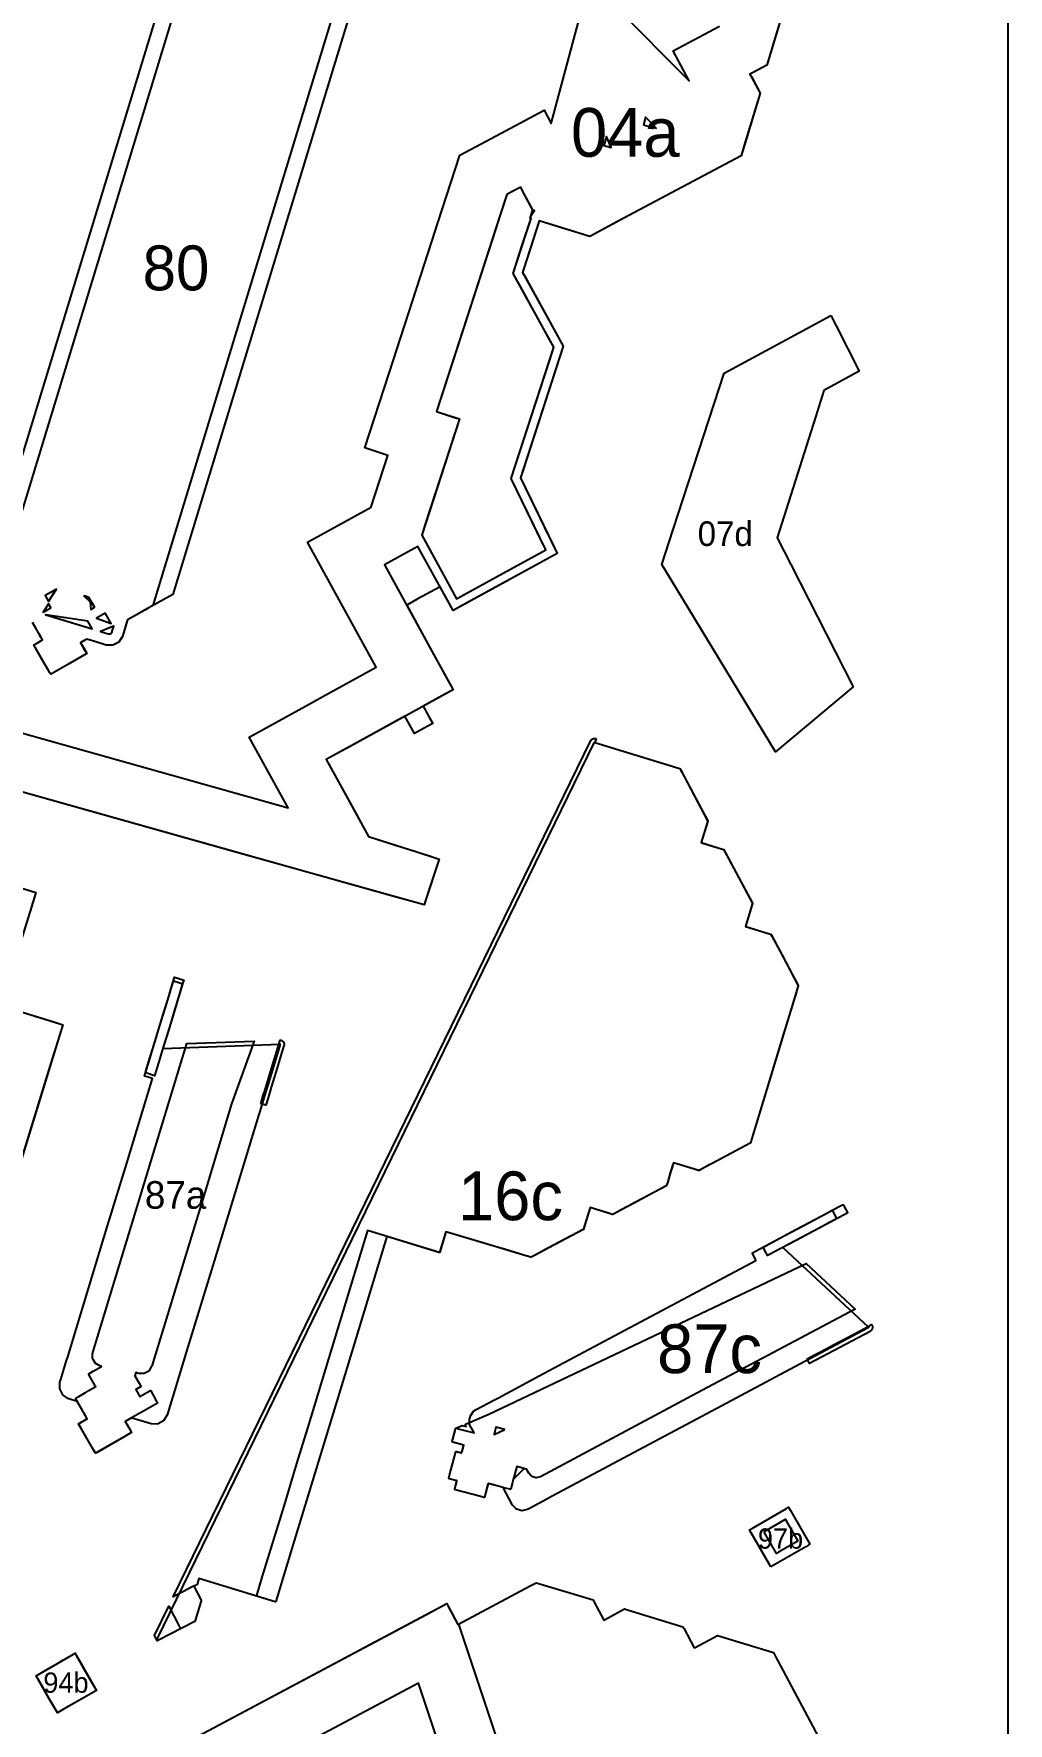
# Model space of a CAD drawing. Header units: millimetres. Extents: x 0 to 500, y 0 to 700.
# Drawn here: x 379.8 to 500, y 188.8 to 397 of the extents above; entities that cross this region are included whole.
import ezdxf
from ezdxf.enums import TextEntityAlignment as Align

# ---------------------------------------------------------------- set-up
doc = ezdxf.new("R2010")
doc.units = ezdxf.units.MM
for name, color, linetype in [('CORTE', 1, 'Continuous'), ('GRABADO', 5, 'Continuous'), ('HOJA', 8, 'Continuous')]:
    doc.layers.add(name, color=color, linetype=linetype)

msp = doc.modelspace()

# ---------------------------------------------------------------- linework, layer by layer
at = {"layer": 'CORTE'}
for points in [[(377.16, 340.92), (397.74, 408.45)], [(367.76, 313.83), (411.18, 301.65), (410.33, 303.2), (406.39, 310.37), (413.34, 314.19), (415.46, 315.35), (422.04, 318.97), (413.57, 334.38), (421.43, 338.69), (421.45, 338.75), (423.5, 345.08), (420.66, 346), (423.64, 355.2), (428.95, 371.56), (429.66, 373.74), (432.37, 382.1), (435.62, 383.83), (442.75, 387.63), (443.62, 386), (448.82, 405.31)], [(472.67, 401.19), (470.68, 394.65), (470.23, 393.18), (468.47, 392.24), (468.15, 392.07), (468.35, 391.7), (469.4, 389.72), (467.48, 383.43), (467.05, 382.01), (451.81, 373.89), (448.41, 372.07), (443.23, 373.65), (442.16, 373.98), (440.8, 369.78), (440.1, 367.63), (441.78, 364.59), (445.11, 358.54), (441.61, 347.76), (439.84, 342.3), (442.81, 336.21), (444.37, 333.01), (435.89, 328.36), (431.53, 325.97), (429.92, 328.9), (427.12, 327.36), (425.81, 326.64), (428.72, 321.34), (431.54, 316.2), (430.53, 315.64), (427.85, 314.17), (428.59, 312.82), (429.02, 312.05), (428.33, 311.68), (426.77, 310.82), (425.95, 312.3), (425.6, 312.94), (420.53, 310.16), (415.89, 307.61), (419.07, 301.81), (421.1, 298.11), (424.44, 297.05), (426.81, 296.29), (429.81, 295.33), (428.6, 291.6), (427.97, 289.67), (404.59, 296.23), (358.86, 309.06)], [(419.49, 401.82), (417.56, 395.47), (396.98, 327.93), (393.94, 326.25), (393.53, 326.02), (391.37, 324.82), (391.25, 324.42), (390.75, 322.77), (390.55, 322.44), (390.31, 322.07), (389.93, 321.87), (389.58, 321.68), (389.14, 321.7), (388.76, 321.71), (387.47, 322.1), (386.36, 322.44), (386.08, 322.28), (385.64, 322.03), (385.58, 321.99), (386.01, 321.25), (386.16, 321), (386.35, 320.65), (384, 319.3), (382.09, 318.2), (382.01, 318.15), (381.91, 318.1), (381.81, 318.28), (381.64, 318.56), (380.93, 319.81), (379.83, 321.72), (380.36, 322.03), (380.9, 322.34), (380.71, 322.68), (380.45, 323.13), (380.03, 323.86), (379.67, 324.48)], [(451.65, 400.3), (460.66, 391.23), (458.68, 394.96), (464.38, 397.99)], [(371.3, 293.9), (380.06, 291.2), (379.89, 290.64), (379.89, 290.64), (375.77, 277.26), (383.05, 275.02), (383.39, 274.91), (382.82, 273.05), (367.44, 223.16)], [(398.21, 186.22), (428.84, 202.54), (430.75, 203.56), (430.88, 203.32), (430.89, 203.3), (432.12, 200.98), (441.06, 205.74), (441.8, 206.14), (442.34, 205.97), (448.79, 204.01), (448.91, 203.8), (450.11, 201.53), (450.22, 201.58), (452.69, 202.9), (453.17, 202.76), (459.88, 200.71), (459.99, 200.52), (461.27, 198.1), (461.37, 198.15), (464.15, 199.63), (464.56, 199.51), (471.05, 197.53), (471.31, 197.04), (471.31, 197.04), (471.35, 196.97), (471.35, 196.96), (471.59, 196.52), (480.58, 179.64)], [(444.8, 141.2), (427.25, 193.76), (406.48, 182.69)]]:
    msp.add_lwpolyline(points, dxfattribs=at)
for points in [[(455, 385.83), (455.88, 385.59), (455.92, 385.58), (456.59, 385.4), (455.25, 386.75), (455, 385.83)], [(450.14, 383.28), (451.04, 383.03), (450.44, 384.39), (450.14, 383.28)], [(441.47, 375.16), (439.98, 377.95), (439.87, 378.16), (439.39, 377.91), (438.15, 377.25), (437.17, 374.23), (436.79, 373.06), (433.95, 364.29), (429.48, 350.5), (430.78, 350.07), (432.32, 349.58), (430.05, 342.59), (427.66, 335.23), (429.89, 331.18), (431.96, 327.42), (437.64, 330.54), (442.97, 333.46), (440.78, 337.94), (438.7, 342.22), (441.25, 350.09), (443.95, 358.43), (441.38, 363.1), (438.95, 367.52), (440.03, 370.85), (441.15, 374.3), (441.05, 374.34), (441.1, 374.51), (441.58, 375.25), (441.51, 375.27), (441.47, 375.16)], [(478.12, 362.34), (478.78, 361.05), (481.63, 355.47), (480.78, 355), (477.24, 353.09), (476.21, 349.81), (471.52, 334.92), (473.2, 331.63), (480.89, 316.55), (473.07, 310.03), (471.28, 308.54), (459.82, 327.44), (457.28, 331.64), (458.68, 335.93), (464.97, 355.2), (475.69, 361.02), (478.12, 362.34)], [(381.65, 327.09), (382.6, 328.58), (382.61, 328.59), (381.32, 327.85), (381.24, 327.81), (381.65, 327.09)], [(386.86, 326.1), (387.32, 326.36), (387.3, 326.41), (386.62, 327.58), (386.38, 327.65), (386.05, 327.75), (386.79, 327.04), (386.86, 326.1)], [(380.98, 325.75), (381.94, 326.3), (381.9, 326.36), (381.65, 326.8), (380.98, 325.75)], [(387.03, 323.7), (386.48, 324.65), (381.26, 325.45), (381.35, 325.43), (387.03, 323.7)], [(389.36, 324.38), (388.67, 325.58), (388.64, 325.63), (387.54, 325), (389.26, 324.41), (389.36, 324.38)], [(389.26, 323.09), (389.33, 323.13), (389.33, 323.13), (389.47, 323.35), (389.49, 323.41), (389.68, 324.03), (389.66, 324.03), (388.06, 323.38), (388.99, 323.1), (389.01, 323.1), (389.26, 323.09)], [(399.57, 205.71), (400.45, 203.99), (400.47, 203.95), (400.47, 203.94), (400.48, 203.93), (400.48, 203.93), (400.48, 203.91), (400.48, 203.9), (400.48, 203.9), (400.48, 203.89), (399.74, 201.46), (399.72, 201.41), (399.72, 201.4), (399.71, 201.39), (399.71, 201.39), (399.7, 201.38), (399.7, 201.38), (399.69, 201.37), (399.69, 201.37), (399.68, 201.36), (395.21, 199.07), (395.17, 199.05), (395.11, 199.01), (395.1, 199.01), (395.1, 199.01), (395.09, 199.01), (395.08, 199.01), (395.07, 199.01), (395.06, 199.01), (395.06, 199.01), (395.05, 199.01), (395.04, 199.01), (395.04, 199.01), (395.03, 199.02), (395.03, 199.02), (395.02, 199.03), (395.02, 199.04), (395.01, 199.04), (395.01, 199.05), (395, 199.05), (395, 199.06), (395, 199.07), (395, 199.08), (395, 199.09), (395, 199.09), (395, 199.1), (395, 199.11), (395.01, 199.11), (448.92, 309.65), (448.92, 309.66), (448.93, 309.66), (448.93, 309.67), (448.94, 309.67), (448.94, 309.68), (448.95, 309.68), (448.96, 309.69), (448.97, 309.69), (448.98, 309.69), (448.99, 309.69), (449, 309.69), (449, 309.69), (449, 309.69), (459.2, 306.58), (459.48, 306.5), (459.49, 306.49), (459.5, 306.49), (459.5, 306.49), (459.5, 306.49), (459.51, 306.48), (459.52, 306.47), (459.52, 306.46), (459.62, 306.29), (462.93, 300.06), (462.94, 300.06), (462.94, 300.05), (462.94, 300.04), (462.94, 300.03), (462.94, 300.02), (462.94, 300.01), (462.94, 300.01), (462.92, 299.93), (462.13, 297.35), (464.89, 296.51), (464.9, 296.51), (464.91, 296.5), (464.91, 296.5), (464.92, 296.49), (464.93, 296.48), (464.93, 296.48), (464.93, 296.47), (465.02, 296.32), (468.44, 289.89), (468.45, 289.89), (468.45, 289.88), (468.45, 289.87), (468.45, 289.86), (468.45, 289.86), (468.45, 289.85), (468.45, 289.84), (468.43, 289.77), (467.59, 287.03), (470.68, 286.09), (470.69, 286.09), (470.7, 286.09), (470.71, 286.08), (470.72, 286.07), (470.72, 286.06), (470.73, 286.06), (470.73, 286.06), (470.8, 285.93), (474.09, 279.74), (474.1, 279.74), (474.1, 279.73), (474.1, 279.72), (474.1, 279.7), (474.1, 279.69), (474.1, 279.69), (474.04, 279.51), (474.04, 279.51), (474.03, 279.48), (474.03, 279.48), (473.98, 279.3), (468.21, 260.36), (468.2, 260.35), (468.2, 260.34), (468.2, 260.34), (468.19, 260.33), (468.19, 260.32), (468.18, 260.32), (468.17, 260.31), (462.87, 257.49), (461.99, 257.02), (461.86, 256.95), (461.86, 256.95), (461.85, 256.94), (461.83, 256.94), (461.82, 256.94), (461.81, 256.94), (461.81, 256.94), (461.8, 256.94), (461.73, 256.97), (458.71, 257.89), (458.23, 256.32), (458, 255.55), (457.86, 255.08), (457.86, 255.08), (457.85, 255.07), (457.85, 255.06), (457.84, 255.06), (457.84, 255.05), (457.83, 255.05), (457.83, 255.04), (457.82, 255.04), (453.24, 252.6), (453.14, 252.55), (452.19, 252.04), (451.24, 251.53), (451.24, 251.53), (451.23, 251.53), (451.22, 251.53), (451.21, 251.52), (451.21, 251.52), (451.2, 251.52), (451.19, 251.53), (451.19, 251.53), (450.72, 251.67), (448.42, 252.37), (447.76, 250.18), (447.61, 249.71), (447.61, 249.71), (447.61, 249.7), (447.6, 249.69), (447.6, 249.69), (447.59, 249.68), (447.59, 249.68), (447.58, 249.67), (447.58, 249.67), (442.53, 246.98), (442.48, 246.96), (441.43, 246.39), (441.18, 246.26), (441.18, 246.26), (441.17, 246.26), (441.16, 246.25), (441.15, 246.25), (441.14, 246.25), (441.14, 246.25), (441.13, 246.25), (441.13, 246.25), (440.38, 246.48), (437.78, 247.25), (436.01, 247.78), (431.22, 249.21), (430.64, 249.38), (430.63, 249.33), (429.89, 246.89), (429.88, 246.89), (429.88, 246.88), (429.88, 246.87), (429.87, 246.87), (429.87, 246.86), (429.86, 246.86), (429.85, 246.85), (429.85, 246.85), (429.84, 246.85), (429.84, 246.84), (429.83, 246.84), (429.82, 246.84), (429.81, 246.84), (429.81, 246.84), (429.8, 246.84), (429.79, 246.84), (423.38, 248.8), (417.48, 229.45), (411.66, 210.34), (410.59, 206.82), (409.67, 203.82), (409.67, 203.82), (409.67, 203.81), (409.66, 203.8), (409.66, 203.8), (409.65, 203.79), (409.65, 203.79), (409.64, 203.78), (409.63, 203.78), (409.63, 203.78), (409.62, 203.77), (409.61, 203.77), (409.61, 203.77), (409.6, 203.77), (409.59, 203.77), (409.58, 203.77), (409.58, 203.77), (400.17, 206.64), (399.96, 205.93), (399.95, 205.93), (399.95, 205.92), (399.95, 205.91), (399.94, 205.91), (399.94, 205.9), (399.93, 205.9), (399.92, 205.89), (399.92, 205.89), (399.57, 205.71)], [(391.1, 225.99), (391.29, 225.67), (391.55, 225.22), (391.87, 224.65), (390.97, 224.13), (387.54, 222.16), (387.51, 222.14), (387.43, 222.1), (387.37, 222.21), (387.08, 222.71), (385.79, 224.95), (385.35, 225.72), (386.26, 226.24), (386.42, 226.34), (386.05, 227), (385.97, 227.13), (385.84, 227.35), (385.19, 228.48), (385.17, 228.49), (384.16, 228.79), (384.12, 228.82), (383.43, 229.25), (383.41, 229.3), (383.03, 230.02), (383.03, 230.08), (383.05, 230.88), (383.09, 230.98), (383.15, 231.17), (383.82, 233.4), (384, 233.99), (385.62, 239.28), (388.89, 250.01), (391.28, 257.86), (394.46, 268.29), (393.8, 268.49), (393.47, 268.59), (393.78, 269.59), (394.19, 270.96), (394.78, 272.87), (395.33, 274.68), (396.01, 276.92), (396.46, 278.39), (397.01, 280.2), (397.18, 280.76), (397.85, 280.56), (398.31, 280.42), (398.14, 279.85), (397.59, 278.05), (397.14, 276.58), (396.46, 274.33), (395.9, 272.53), (395.74, 271.99), (410.21, 272.5), (409.91, 271.54), (409.37, 269.75), (408.68, 267.48), (408.23, 266.03), (407.68, 264.21), (407.53, 263.73), (402.06, 245.76), (401.9, 245.25), (398.84, 235.19), (397.22, 229.9), (396.36, 227.08), (396.27, 226.77), (396.24, 226.73), (395.83, 226.07), (395.15, 225.71), (395.1, 225.68), (394.33, 225.71), (394.28, 225.71), (391.97, 226.41), (391.88, 226.44), (391.88, 226.44), (391.1, 225.99)], [(479.57, 252.72), (479.58, 252.72), (479.59, 252.73), (479.59, 252.73), (479.61, 252.73), (479.62, 252.73), (479.62, 252.73), (479.63, 252.73), (479.63, 252.73), (479.64, 252.72), (479.65, 252.72), (479.66, 252.71), (479.66, 252.71), (479.66, 252.7), (479.67, 252.7), (479.67, 252.69), (479.86, 252.35), (480.16, 251.78), (480.16, 251.77), (480.16, 251.77), (480.18, 251.71), (480.13, 251.68), (479.69, 251.45), (478.01, 250.55), (476.67, 249.84), (474.58, 248.72), (472.93, 247.85), (472.22, 247.47), (482.74, 237.67), (482.74, 237.67), (482.74, 237.67), (482.75, 237.66), (482.75, 237.65), (482.76, 237.64), (482.76, 237.64), (482.76, 237.63), (482.76, 237.62), (482.76, 237.61), (482.75, 237.6), (482.75, 237.59), (482.75, 237.58), (482.74, 237.57), (482.73, 237.56), (482.72, 237.56), (482.72, 237.56), (474.92, 233.4), (474.92, 233.4), (462.23, 226.64), (458.26, 224.52), (448.76, 219.46), (443.76, 216.79), (443.17, 216.48), (441.02, 215.33), (440.71, 215.17), (440.71, 215.17), (440.7, 215.17), (440.66, 215.16), (440.03, 215.01), (440.02, 215.01), (440.01, 215.01), (440, 215.01), (439.38, 215.2), (439.34, 215.21), (439.34, 215.21), (439.33, 215.22), (439.32, 215.22), (439.32, 215.23), (439.31, 215.23), (438.87, 215.71), (438.84, 215.73), (438.84, 215.74), (438.78, 215.85), (437.7, 217.88), (436.08, 218.31), (435.85, 218.37), (435.8, 218.18), (435.4, 216.7), (435.4, 216.7), (435.4, 216.7), (435.39, 216.69), (435.39, 216.68), (435.38, 216.67), (435.37, 216.67), (435.37, 216.66), (435.36, 216.66), (435.35, 216.65), (435.34, 216.65), (435.32, 216.65), (435.32, 216.65), (435.31, 216.65), (434.78, 216.8), (431.8, 217.6), (431.79, 217.6), (431.78, 217.6), (431.78, 217.61), (431.77, 217.61), (431.76, 217.61), (431.75, 217.62), (431.75, 217.63), (431.74, 217.64), (431.74, 217.66), (431.73, 217.67), (431.73, 217.68), (431.74, 217.68), (431.74, 217.69), (431.74, 217.7), (431.99, 218.61), (432.01, 218.7), (431.93, 218.72), (431.08, 218.95), (431.06, 218.95), (431.05, 218.95), (431.05, 218.96), (431.04, 218.96), (431.04, 218.96), (431.03, 218.97), (431.02, 218.98), (431.02, 218.99), (431.01, 219), (431.01, 219), (431.01, 219.01), (431.01, 219.03), (431.01, 219.04), (431.01, 219.04), (431.19, 219.73), (431.87, 222.25), (431.87, 222.26), (431.88, 222.27), (431.88, 222.27), (431.89, 222.28), (431.9, 222.29), (431.91, 222.29), (431.91, 222.3), (431.92, 222.3), (431.93, 222.3), (431.95, 222.3), (431.95, 222.3), (431.96, 222.3), (432.11, 222.26), (432.59, 222.13), (432.64, 222.3), (432.85, 223.09), (431.73, 223.39), (431.47, 223.46), (431.47, 223.46), (431.46, 223.47), (431.45, 223.47), (431.44, 223.48), (431.44, 223.49), (431.43, 223.49), (431.43, 223.5), (431.42, 223.51), (431.42, 223.53), (431.42, 223.54), (431.42, 223.54), (431.42, 223.55), (431.77, 224.85), (431.85, 225.13), (431.85, 225.13), (431.85, 225.14), (431.86, 225.15), (431.87, 225.16), (431.87, 225.17), (431.88, 225.17), (431.89, 225.17), (431.9, 225.18), (431.91, 225.18), (431.92, 225.18), (431.94, 225.18), (432.34, 225.07), (434.12, 224.59), (433.56, 225.64), (433.56, 225.65), (433.55, 225.66), (433.55, 225.67), (433.55, 225.68), (433.55, 225.71), (433.56, 226.24), (433.56, 226.25), (433.56, 226.25), (433.56, 226.26), (433.57, 226.29), (433.73, 226.8), (433.73, 226.8), (433.73, 226.81), (433.73, 226.81), (433.75, 226.84), (434.04, 227.28), (434.04, 227.29), (434.05, 227.29), (434.06, 227.3), (434.06, 227.3), (434.07, 227.31), (434.17, 227.36), (434.39, 227.48), (436.55, 228.63), (437.13, 228.94), (442.16, 231.62), (451.41, 236.55), (468.89, 245.87), (468.81, 246.02), (468.44, 246.71), (468.44, 246.71), (468.44, 246.72), (468.44, 246.73), (468.44, 246.74), (468.44, 246.74), (468.44, 246.75), (468.44, 246.76), (468.44, 246.77), (468.44, 246.77), (468.44, 246.78), (468.45, 246.78), (468.45, 246.79), (468.46, 246.8), (468.47, 246.81), (468.47, 246.81), (469.35, 247.28), (470.59, 247.94), (472.37, 248.89), (474.02, 249.77), (476.11, 250.88), (477.45, 251.59), (479.14, 252.49), (479.57, 252.72)], [(437.93, 225.01), (436.82, 225.31), (436.58, 224.41), (437.93, 225.01)], [(440.3, 220.2), (439.38, 220.44), (439.14, 219.57), (439.14, 219.56), (438.95, 218.85), (440.3, 220.2)], [(470.73, 208.1), (470.55, 208.4), (468.31, 212.3), (468.1, 212.67), (468.53, 212.91), (472.64, 215.28), (472.91, 215.44), (472.96, 215.35), (473.01, 215.26), (473.13, 215.05), (473.3, 214.75), (475.54, 210.87), (475.02, 210.57), (470.99, 208.25), (470.73, 208.1)], [(382.73, 190.1), (381.73, 191.83), (381.36, 192.47), (380.1, 194.67), (382.74, 196.19), (383.41, 196.58), (384.91, 197.44), (385.04, 197.21), (385.41, 196.58), (386.27, 195.08), (387.48, 192.98), (387.54, 192.87), (384.24, 190.97), (384.19, 190.94), (382.73, 190.1)]]:
    msp.add_lwpolyline(points, close=True, dxfattribs=at)
at = {"layer": 'GRABADO'}
for points in [[(377.59, 335.63), (400.16, 409.68)], [(472.67, 401.19), (470.86, 395.25), (470.23, 393.18), (468.63, 392.32), (468.15, 392.07), (468.44, 391.52), (469.4, 389.72), (467.66, 384), (467.05, 382.01), (453.21, 374.63), (448.41, 372.07), (443.71, 373.51), (442.16, 373.98), (440.23, 368.01), (440.1, 367.63), (440.41, 367.08), (445.11, 358.54), (440.17, 343.31), (439.84, 342.3), (444.05, 333.67), (444.37, 333.01), (432.41, 326.45), (431.53, 325.97), (427.19, 333.87), (426.72, 333.61), (423.08, 331.61), (430.98, 317.22), (431.54, 316.2), (431.3, 316.07), (430.17, 315.45), (418.83, 309.22), (416.71, 308.06), (415.89, 307.61), (416.46, 306.57), (421.1, 298.11), (428.74, 295.68), (429.18, 295.53), (429.81, 295.33), (428.11, 290.09), (427.97, 289.67), (423.5, 290.92), (358.86, 309.06)], [(417.08, 400.61), (394.52, 326.57), (392.8, 325.62), (392.57, 325.48), (391.37, 324.82), (391.31, 324.61), (390.75, 322.77), (390.57, 322.48), (390.31, 322.07), (389.89, 321.84), (389.58, 321.68), (389.1, 321.7), (388.76, 321.71), (387.33, 322.15), (386.36, 322.44), (386.12, 322.3), (385.63, 322.02), (385.58, 321.99), (385.98, 321.31), (386.14, 321.03), (386.35, 320.65), (384.21, 319.42), (382.08, 318.19), (382, 318.15), (381.91, 318.1), (381.81, 318.27), (381.63, 318.58), (380.83, 319.97), (379.83, 321.72), (380.42, 322.06), (380.9, 322.34), (380.69, 322.72), (380.45, 323.13), (380.07, 323.79), (379.67, 324.48)], [(350.3, 300.37), (380.06, 291.2), (379.53, 289.48)], [(375.77, 277.26), (382.42, 275.21), (383.39, 274.91), (381.49, 268.74), (367.44, 223.16)], [(398.21, 186.22), (428.25, 202.22), (430.75, 203.56), (430.91, 203.26), (430.92, 203.24), (432.12, 200.98), (432.2, 201.02), (453.31, 137.81)]]:
    msp.add_lwpolyline(points, dxfattribs=at)
for points in [[(455, 385.83), (455.88, 385.59), (455.93, 385.58), (456.59, 385.4), (455.25, 386.75), (455, 385.83)], [(450.14, 383.28), (450.14, 383.27), (451.04, 383.03), (450.44, 384.39), (450.14, 383.28)], [(440.11, 377.71), (439.87, 378.16), (438.91, 377.66), (438.15, 377.25), (436.31, 371.58), (435.61, 369.4), (430.3, 353.04), (429.48, 350.5), (431.97, 349.69), (432.32, 349.58), (428.11, 336.59), (427.66, 335.23), (428.07, 334.49), (431.96, 327.42), (432.97, 327.97), (442.97, 333.46), (442.58, 334.25), (438.7, 342.22), (443.45, 356.88), (443.95, 358.43), (443.48, 359.29), (439.8, 365.98), (438.95, 367.52), (440.96, 373.71), (441.15, 374.3), (441.05, 374.34), (441.13, 374.58), (441.37, 375.34), (440.11, 377.71)], [(382.61, 328.59), (381.3, 327.84), (381.24, 327.81), (381.65, 327.09), (382.61, 328.59)], [(387.32, 326.36), (387.31, 326.39), (386.62, 327.58), (386.41, 327.64), (386.04, 327.76), (386.79, 327.04), (386.86, 326.1), (387.32, 326.36)], [(381.94, 326.3), (381.91, 326.35), (381.65, 326.8), (380.98, 325.75), (381.94, 326.3)], [(386.48, 324.65), (381.32, 325.43), (387.03, 323.7), (386.48, 324.65)], [(388.66, 325.59), (388.64, 325.63), (387.54, 325), (389.29, 324.4), (389.36, 324.38), (388.66, 325.59)], [(389.33, 323.13), (389.33, 323.13), (389.47, 323.35), (389.48, 323.4), (389.68, 324.03), (388.06, 323.38), (388.99, 323.1), (389, 323.1), (389.26, 323.09), (389.33, 323.13)], [(462.94, 300.01), (462.94, 300.01), (462.92, 299.95), (462.9, 299.87), (462.13, 297.35), (462.18, 297.34), (464.89, 296.51), (464.9, 296.51), (464.9, 296.51), (464.92, 296.5), (465.09, 296.19), (468.46, 289.87), (468.41, 289.71), (467.59, 287.03), (467.64, 287.02), (470.68, 286.09), (470.69, 286.09), (470.69, 286.09), (470.72, 286.08), (470.74, 286.04), (470.86, 285.82), (472.06, 283.55), (474.11, 279.72), (474, 279.39), (473.99, 279.35), (473.99, 279.35), (473.99, 279.34), (473.98, 279.29), (473.98, 279.29), (473.88, 278.96), (472.29, 273.77), (468.21, 260.36), (468.2, 260.35), (468.2, 260.35), (468.2, 260.33), (468.17, 260.31), (468.17, 260.31), (463.65, 257.9), (462.97, 257.54), (462.89, 257.5), (462.1, 257.08), (461.88, 256.96), (461.83, 256.93), (461.8, 256.94), (461.8, 256.94), (461.75, 256.96), (461.67, 256.99), (458.71, 257.89), (458.61, 257.57), (458.24, 256.35), (458.17, 256.13), (458.01, 255.6), (457.96, 255.42), (457.86, 255.08), (457.86, 255.08), (457.85, 255.08), (457.85, 255.05), (453.33, 252.65), (453.24, 252.6), (452.67, 252.29), (452.31, 252.1), (451.24, 251.53), (451.24, 251.53), (451.21, 251.52), (450.66, 251.69), (448.42, 252.37), (447.77, 250.24), (447.6, 249.68), (442.65, 247.05), (442.61, 247.02), (441.42, 246.39), (441.15, 246.25), (440.4, 246.47), (437.86, 247.23), (436.13, 247.74), (431.47, 249.14), (430.64, 249.38), (430.61, 249.28), (429.86, 246.82), (420.98, 249.53), (418.97, 242.94), (416.58, 235.1), (413.56, 225.18), (412.23, 220.82), (410.64, 215.59), (407.96, 206.8), (407.27, 204.55), (407.27, 204.55), (407.25, 204.48), (407.18, 204.5), (407.18, 204.5), (404.6, 205.29), (400.17, 206.64), (400.15, 206.56), (400.13, 206.51), (400.09, 206.37), (399.96, 205.93), (399.96, 205.93), (399.95, 205.9), (399.92, 205.89), (399.92, 205.89), (399.61, 205.73), (399.59, 205.72), (399.53, 205.69), (398.22, 205.02), (397.03, 204.41), (448.47, 309.86), (448.47, 309.86), (448.5, 309.91), (448.53, 309.96), (448.54, 309.97), (448.54, 309.97), (448.54, 309.98), (448.59, 310.03), (448.6, 310.04), (448.63, 310.07), (448.64, 310.07), (448.66, 310.09), (448.66, 310.09), (448.7, 310.12), (448.74, 310.14), (448.75, 310.14), (448.79, 310.16), (448.8, 310.16), (448.86, 310.18), (448.87, 310.18), (448.94, 310.19), (448.95, 310.19), (448.99, 310.19), (449.03, 310.19), (449.04, 310.19), (449.05, 310.19), (449.05, 310.19), (449.07, 310.18), (449.08, 310.18), (449.09, 310.18), (449.09, 310.18), (449.1, 310.18), (449.15, 310.17), (449.17, 310.16), (449.02, 309.68), (458.95, 306.66), (459.51, 306.49), (459.63, 306.26), (459.7, 306.14), (462.13, 301.58), (462.95, 300.04), (462.94, 300.01)], [(396.5, 274.47), (395.63, 271.63), (395.37, 270.76), (394.72, 268.63), (393.77, 268.92), (393.59, 268.98), (394.24, 271.1), (394.5, 271.98), (395.37, 274.82), (395.74, 276.03), (396.5, 278.53), (396.74, 279.31), (397.04, 280.3), (397.84, 280.06), (398.17, 279.96), (397.87, 278.96), (397.63, 278.19), (396.87, 275.68), (396.5, 274.47)], [(391.84, 224.71), (391.84, 224.71), (391.84, 224.7), (391.85, 224.69), (391.85, 224.68), (391.85, 224.67), (391.84, 224.66), (391.84, 224.65), (391.84, 224.65), (391.84, 224.64), (391.83, 224.63), (391.82, 224.63), (391.82, 224.63), (391.82, 224.62), (391.81, 224.62), (391.18, 224.25), (387.53, 222.15), (387.51, 222.14), (387.5, 222.13), (387.49, 222.13), (387.48, 222.13), (387.48, 222.13), (387.47, 222.12), (387.46, 222.12), (387.45, 222.12), (387.45, 222.13), (387.44, 222.13), (387.43, 222.13), (387.43, 222.13), (387.42, 222.14), (387.41, 222.14), (387.41, 222.14), (387.4, 222.15), (387.4, 222.16), (387.4, 222.16), (387.38, 222.2), (387.07, 222.73), (385.7, 225.11), (385.38, 225.66), (385.38, 225.66), (385.38, 225.67), (385.37, 225.68), (385.37, 225.7), (385.37, 225.7), (385.38, 225.71), (385.38, 225.72), (385.38, 225.73), (385.38, 225.73), (385.39, 225.74), (385.4, 225.75), (385.4, 225.75), (385.4, 225.75), (385.41, 225.76), (386.31, 226.28), (386.42, 226.34), (386.02, 227.04), (385.97, 227.13), (385.89, 227.27), (385.25, 228.38), (385.1, 228.65), (385.01, 228.81), (385, 228.81), (385, 228.81), (385, 228.82), (385, 228.83), (385, 228.84), (385, 228.85), (385, 228.86), (385, 228.87), (385, 228.87), (385.01, 228.88), (385.01, 228.89), (385.02, 228.89), (385.02, 228.9), (385.03, 228.9), (385.03, 228.9), (385.3, 229.06), (385.37, 229.1), (386.19, 229.57), (386.22, 229.59), (386.36, 229.67), (386.63, 229.82), (387.46, 230.3), (387.41, 230.39), (386.59, 231.8), (386.59, 231.8), (386.59, 231.81), (386.58, 231.82), (386.58, 231.84), (386.58, 231.85), (386.59, 231.85), (386.59, 231.86), (386.59, 231.87), (386.59, 231.87), (386.6, 231.88), (386.6, 231.88), (386.61, 231.89), (386.62, 231.89), (386.62, 231.9), (387.14, 232.2), (388.17, 232.79), (388.09, 232.81), (387.98, 232.85), (387.98, 232.85), (387.97, 232.85), (387.81, 232.95), (387.41, 233.2), (387.41, 233.2), (387.4, 233.21), (387.39, 233.22), (387.39, 233.22), (387.38, 233.23), (387.16, 233.65), (387.08, 233.81), (387.07, 233.81), (387.07, 233.82), (387.07, 233.83), (387.07, 233.83), (387.07, 233.84), (387.08, 234.32), (387.09, 234.49), (387.09, 234.5), (387.09, 234.51), (387.09, 234.52), (398.7, 272.6), (406.99, 272.89), (404.22, 265.14), (400.9, 254.24), (394.37, 232.81), (394.27, 232.65), (394, 232.22), (393.6, 232), (393.43, 231.91), (392.92, 231.93), (392.73, 231.94), (392.41, 232.03), (392.27, 231.65), (392.8, 230.73), (393.01, 230.37), (393.01, 230.37), (393.01, 230.36), (393.02, 230.34), (393.02, 230.33), (393.02, 230.32), (393.02, 230.32), (393.01, 230.31), (393.01, 230.3), (393.01, 230.3), (393, 230.29), (393, 230.28), (392.99, 230.28), (392.99, 230.27), (392.98, 230.27), (392.48, 229.98), (392.41, 229.94), (392.79, 229.29), (392.91, 229.08), (393.19, 229.25), (394.15, 229.8), (394.15, 229.8), (394.16, 229.8), (394.17, 229.8), (394.17, 229.81), (394.18, 229.81), (394.19, 229.81), (394.2, 229.81), (394.2, 229.8), (394.21, 229.8), (394.22, 229.8), (394.22, 229.8), (394.23, 229.79), (394.23, 229.79), (394.24, 229.78), (394.24, 229.77), (394.25, 229.77), (394.84, 228.73), (395.06, 228.35), (395.06, 228.35), (395.07, 228.34), (395.07, 228.34), (395.07, 228.33), (395.07, 228.31), (395.07, 228.3), (395.07, 228.29), (395.06, 228.29), (395.06, 228.28), (395.05, 228.27), (395.05, 228.27), (395.05, 228.26), (395.04, 228.26), (395.03, 228.25), (394.98, 228.23), (394.97, 228.22), (394.81, 228.12), (393.36, 227.29), (392.99, 227.08), (392.92, 227.04), (391.88, 226.44), (391.1, 225.99), (391.25, 225.73), (391.53, 225.25), (391.84, 224.72), (391.84, 224.71)], [(407.81, 265.17), (408.13, 266.22), (408.26, 266.63), (409.27, 269.93), (409.49, 270.69), (410.2, 273), (410.24, 273), (410.29, 273), (410.34, 272.99), (410.38, 272.97), (410.43, 272.95), (410.47, 272.93), (410.51, 272.9), (410.55, 272.86), (410.59, 272.83), (410.62, 272.79), (410.64, 272.75), (410.67, 272.7), (410.68, 272.65), (410.7, 272.61), (410.7, 272.56), (410.71, 272.51), (410.7, 272.46), (410.7, 272.41), (410.68, 272.36), (410.39, 271.39), (409.84, 269.6), (409.15, 267.34), (408.71, 265.89), (408.43, 264.98), (407.81, 265.17)], [(473.2, 249.33), (473.89, 249.7), (476.94, 251.32), (477.32, 251.52), (478.29, 252.04), (478.53, 251.59), (478.84, 251), (477.88, 250.48), (477.49, 250.28), (474.45, 248.65), (473.75, 248.29), (471.02, 246.83), (470.73, 246.67), (470.32, 246.45), (470.14, 246.79), (469.76, 247.5), (470.17, 247.71), (470.46, 247.87), (473.2, 249.33)], [(462.22, 229.81), (442.31, 219.2), (442.3, 219.19), (441.93, 219.11), (441.78, 219.07), (441.77, 219.07), (441.76, 219.07), (441.76, 219.07), (441.75, 219.08), (441.61, 219.12), (441.25, 219.23), (441.25, 219.23), (441.24, 219.23), (441.24, 219.24), (441.23, 219.24), (441.22, 219.25), (441.13, 219.35), (440.87, 219.62), (440.87, 219.63), (440.86, 219.64), (440.86, 219.64), (440.76, 219.83), (440.58, 220.16), (440.58, 220.16), (440.57, 220.15), (440.57, 220.15), (440.56, 220.14), (440.54, 220.14), (440.53, 220.14), (440.52, 220.14), (440.51, 220.14), (440.27, 220.2), (439.38, 220.44), (439.19, 219.75), (439.14, 219.56), (438.96, 218.87), (438.9, 218.67), (438.86, 218.5), (438.64, 217.7), (438.64, 217.69), (438.63, 217.69), (438.63, 217.68), (438.63, 217.67), (438.62, 217.66), (438.61, 217.66), (438.6, 217.65), (438.59, 217.65), (438.57, 217.64), (438.56, 217.64), (438.56, 217.65), (438.55, 217.65), (437.81, 217.85), (437.73, 217.87), (437.72, 217.87), (435.97, 218.34), (435.85, 218.37), (435.82, 218.27), (435.4, 216.7), (435.4, 216.7), (435.4, 216.7), (435.39, 216.69), (435.39, 216.68), (435.38, 216.67), (435.37, 216.67), (435.37, 216.66), (435.36, 216.66), (435.35, 216.65), (435.34, 216.65), (435.32, 216.65), (435.32, 216.65), (435.31, 216.65), (434.96, 216.75), (431.8, 217.6), (431.79, 217.6), (431.78, 217.6), (431.78, 217.61), (431.77, 217.61), (431.76, 217.61), (431.75, 217.62), (431.75, 217.63), (431.74, 217.64), (431.74, 217.66), (431.73, 217.67), (431.73, 217.68), (431.74, 217.68), (431.74, 217.69), (431.74, 217.7), (432, 218.67), (432.01, 218.7), (431.99, 218.7), (431.07, 218.95), (431.06, 218.95), (431.05, 218.95), (431.05, 218.96), (431.04, 218.96), (431.04, 218.96), (431.03, 218.97), (431.02, 218.98), (431.02, 218.99), (431.01, 219), (431.01, 219), (431.01, 219.01), (431.01, 219.03), (431.01, 219.04), (431.01, 219.04), (431.15, 219.57), (431.87, 222.25), (431.87, 222.26), (431.88, 222.27), (431.88, 222.27), (431.89, 222.28), (431.9, 222.29), (431.91, 222.29), (431.91, 222.3), (431.92, 222.3), (431.93, 222.3), (431.95, 222.3), (431.95, 222.3), (431.96, 222.3), (432.08, 222.27), (432.59, 222.13), (432.62, 222.24), (432.85, 223.09), (431.65, 223.41), (431.47, 223.46), (431.47, 223.46), (431.46, 223.47), (431.45, 223.47), (431.44, 223.48), (431.44, 223.49), (431.43, 223.49), (431.43, 223.5), (431.42, 223.51), (431.42, 223.53), (431.42, 223.54), (431.42, 223.54), (431.42, 223.55), (431.8, 224.94), (431.85, 225.13), (431.85, 225.13), (431.85, 225.14), (431.86, 225.15), (431.86, 225.15), (431.87, 225.16), (431.87, 225.16), (431.88, 225.17), (431.89, 225.17), (432.65, 225.5), (433.14, 225.37), (433.12, 225.41), (433.12, 225.41), (433.11, 225.44), (433.09, 225.47), (433.09, 225.48), (433.07, 225.53), (433.06, 225.57), (433.06, 225.58), (433.05, 225.64), (433.05, 225.65), (433.05, 225.68), (435.93, 226.93), (475.08, 245.49), (481.11, 239.87), (462.22, 229.81)], [(480.27, 236.42), (482.89, 237.81), (483.15, 237.95), (483.16, 237.94), (483.17, 237.93), (483.19, 237.9), (483.19, 237.89), (483.21, 237.85), (483.23, 237.81), (483.23, 237.8), (483.24, 237.76), (483.24, 237.76), (483.25, 237.74), (483.25, 237.74), (483.26, 237.68), (483.26, 237.67), (483.26, 237.63), (483.26, 237.59), (483.26, 237.58), (483.25, 237.53), (483.24, 237.49), (483.23, 237.45), (483.23, 237.44), (483.22, 237.42), (483.22, 237.42), (483.2, 237.38), (483.18, 237.34), (483.18, 237.33), (483.16, 237.29), (483.15, 237.28), (483.12, 237.25), (483.1, 237.22), (483.09, 237.21), (483.05, 237.18), (483.02, 237.15), (483.01, 237.15), (482.98, 237.13), (482.97, 237.12), (482.96, 237.11), (475.51, 233.15), (475.37, 233.42), (475.21, 233.72), (476.12, 234.21), (476.84, 234.59), (479.15, 235.82), (480.27, 236.42)], [(469.88, 212.44), (470.13, 212.59), (472.51, 213.96), (472.66, 213.69), (474.06, 211.27), (471.68, 209.9), (471.42, 209.75), (470.03, 212.18), (469.88, 212.44)], [(397.74, 200.77), (397.9, 200.45), (395.36, 199.14), (395.04, 198.98), (394.7, 199.61), (396.47, 203.24), (397.74, 200.77)], [(381.01, 193.08), (380.1, 194.67), (382, 195.77), (383.82, 196.81), (384.91, 197.44), (385.01, 197.26), (385.27, 196.8), (385.89, 195.73), (386.75, 194.24), (387.54, 192.87), (385.17, 191.5), (383.79, 190.71), (382.73, 190.1), (382, 191.36), (381.01, 193.08)]]:
    msp.add_lwpolyline(points, close=True, dxfattribs=at)
at = {"layer": 'HOJA'}
msp.add_lwpolyline([(0, 0), (500, 0), (500, 700), (0, 700)], close=True, dxfattribs=at)

# ---------------------------------------------------------------- texts
at = {"layer": 'GRABADO'}
for s, height, p in [('04a', 6, (452.77, 384.89)), ('80', 5.534, (397.36, 368.19)), ('07d', 3.044, (465.1, 335.43)), ('16c', 6, (438.61, 253.82)), ('87a', 3.398, (397.31, 253.93)), ('87c', 6, (463.16, 234.97)), ('97b', 2.5, (471.92, 211.58)), ('94b', 2.5, (383.79, 193.82))]:
    msp.add_text(s, height=height, dxfattribs=at).set_placement(p, align=Align.MIDDLE_CENTER)

doc.saveas('drawing.dxf')
